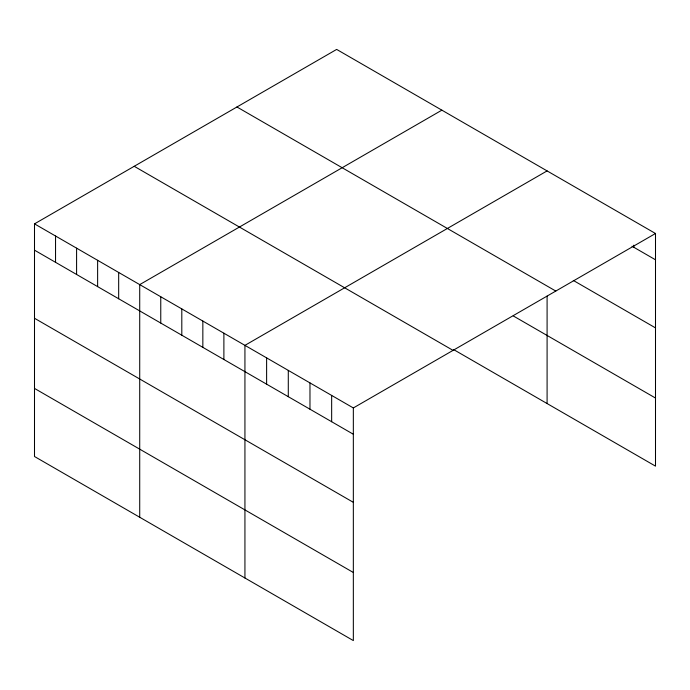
<?xml version="1.0" encoding="UTF-8"?>
<svg xmlns="http://www.w3.org/2000/svg" width="690" height="690" viewBox="0 0 690 690"><rect width="100%" height="100%" fill="white"/><g stroke="black" fill="none" stroke-linecap="round" stroke-linejoin="round"><path stroke-width="1.03" d="M34.5 223.862L353.34 407.945L353.34 640.587L34.5 456.504L34.5 223.862L336.66 49.413L655.5 233.496L655.5 466.138L453.77 349.666M441.876 110.159L139.716 284.616L139.716 517.25M547.092 170.904L244.933 345.362L244.933 577.996M353.34 407.945L655.5 233.496M632.014 246.235L655.5 259.794M573.295 280.425L655.5 327.888M236.946 106.985L555.786 291.059M513.239 315.908L655.5 398.044M134.214 166.299L453.054 350.373M34.5 250.168L353.34 434.243M34.5 318.262L353.34 502.337M34.5 388.418L353.34 572.493M633.817 245.174L633.817 247.279M547.092 296.122L547.092 403.547M331.657 395.43L331.657 421.728M309.974 382.907L309.974 409.213M288.291 370.392L288.291 396.69M266.616 357.877L266.616 384.175M223.888 333.21L223.888 359.507M202.843 321.057L202.843 347.363M181.806 308.913L181.806 335.211M160.761 296.76L160.761 323.058M118.671 272.464L118.671 298.761M97.626 260.311L97.626 286.617M76.59 248.167L76.59 274.465M55.545 236.014L55.545 262.312"/></g></svg>
